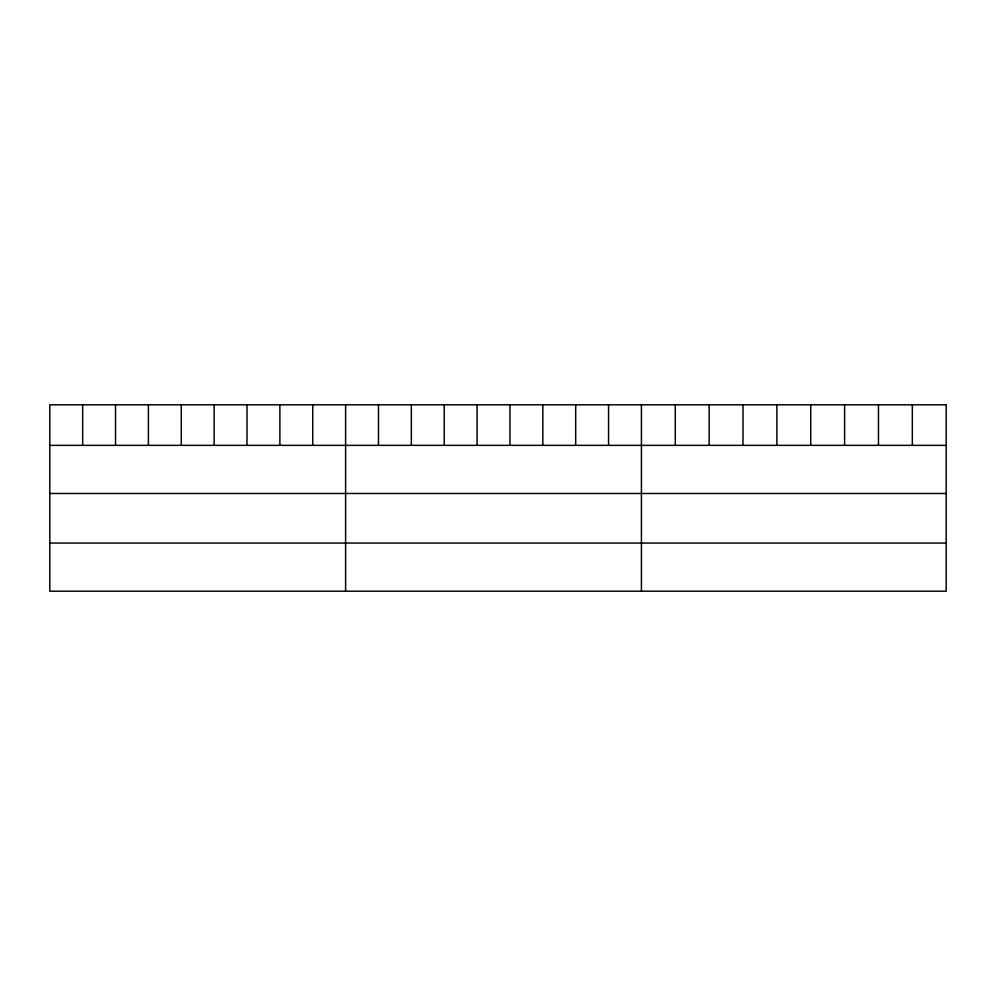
<?xml version="1.0" encoding="UTF-8"?>
<svg xmlns="http://www.w3.org/2000/svg" width="996" height="996" viewBox="0 0 996 996"><rect width="100%" height="100%" fill="white"/><g stroke="black" fill="none" stroke-linecap="round" stroke-linejoin="round"><path stroke-width="1.49" d="M49.8 445.361L946.2 445.361M49.8 493.481L946.2 493.481M49.8 543.057L946.2 543.057M912.336 404.812L912.336 445.361M878.472 404.812L878.472 445.361M844.608 404.812L844.608 445.361M810.744 404.812L810.744 445.361M776.88 404.812L776.88 445.361M743.016 404.812L743.016 445.361M709.152 404.812L709.152 445.361M675.288 404.812L675.288 445.361M641.424 404.812L641.424 591.188M608.556 404.812L608.556 445.361M575.688 404.812L575.688 445.361M542.82 404.812L542.82 445.361M509.952 404.812L509.952 445.361M477.084 404.812L477.084 445.361M444.216 404.812L444.216 445.361M411.348 404.812L411.348 445.361M378.48 404.812L378.48 445.361M345.612 404.812L345.612 591.188M312.744 404.812L312.744 445.361M279.876 404.812L279.876 445.361M247.008 404.812L247.008 445.361M214.14 404.812L214.14 445.361M181.272 404.812L181.272 445.361M148.404 404.812L148.404 445.361M115.536 404.812L115.536 445.361M82.668 404.812L82.668 445.361M946.2 404.812L49.8 404.812L49.8 591.188L946.2 591.188L946.2 404.812"/></g></svg>
